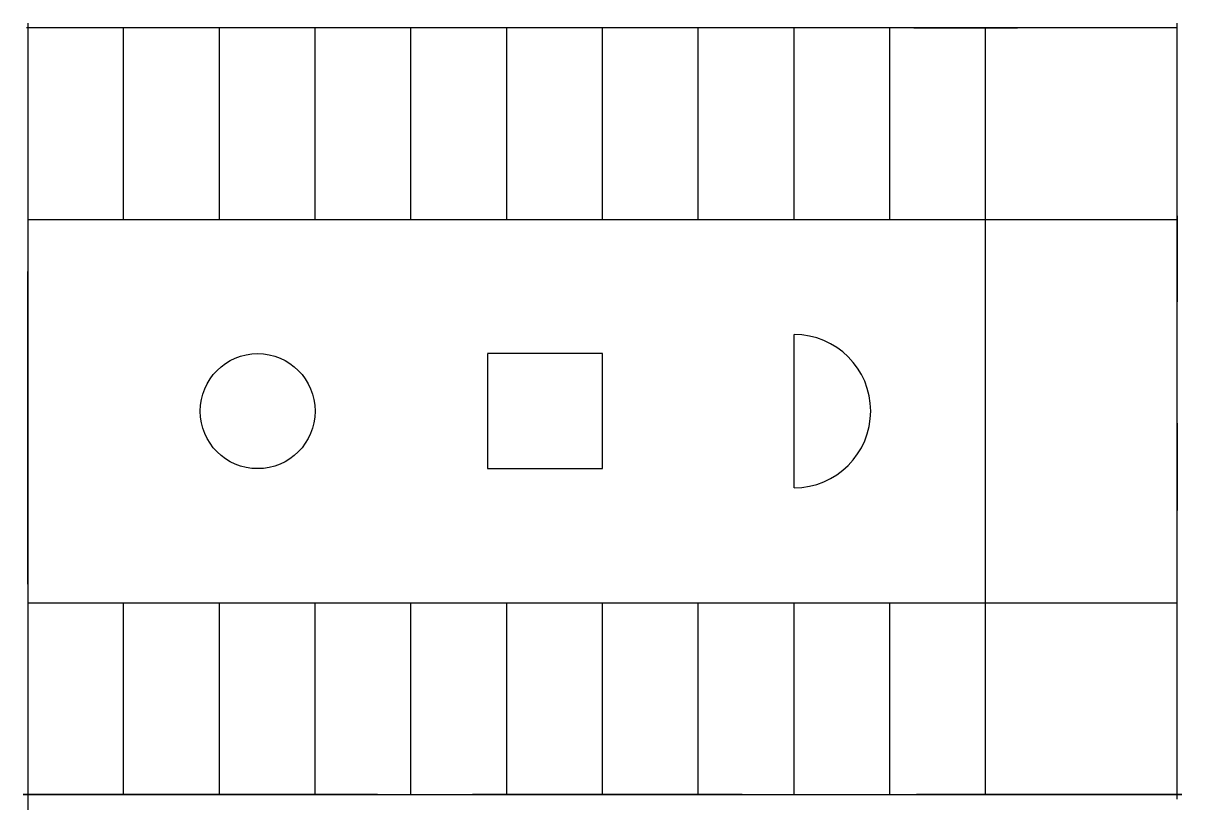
# Model space of a CAD drawing. Header units: millimetres. Extents: x -120 to 30120, y -400 to 20120.
import ezdxf

# ---------------------------------------------------------------- set-up
doc = ezdxf.new("R2010")
doc.units = ezdxf.units.MM
doc.layers.add('LOT', color=7, linetype='Continuous')
doc.layers.add('STALLS', color=7, linetype='Continuous')

msp = doc.modelspace()

# ---------------------------------------------------------------- linework, layer by layer
at = {"layer": 'LOT'}
for p, q in [((3078, 20000, 99961), (-30, 20000, 99964)), ((0, 20120, 100019), (0, 16575, 100021)), ((2778, 20000, 100044), (170, 20000, 100047)), ((3319, 20000, 99995), (3080, 20000, 99995)), ((23123, 20000, 99987), (3320, 20000, 99983)), ((22823, 20000, 100042), (3520, 20000, 100043)), ((25832, 20000, 100030), (23123, 20000, 100029)), ((23123, 20000, 100048), (25832, 20000, 100049)), ((25532, 20000, 100040), (23323, 20000, 100039)), ((30000, 20000, 99953), (25836, 20000, 99956)), ((29700, 20000, 100015), (26036, 20000, 100012)), ((30000, 15096, 99981), (30000, 20120, 99984)), ((0, 16571, 99978), (0, 13646, 99978)), ((30000, 12847, 99993), (30000, 15096, 99998)), ((30000, 15096, 100001), (30000, 12847, 100000)), ((30000, 13147, 99978), (30000, 14896, 99980)), ((0, 13643, 100015), (0, 5488, 100016)), ((0, 5488, 100005), (0, 13643, 100002)), ((30000, 9692, 99985), (30000, 12846, 99986)), ((30000, 9992, 100025), (30000, 12646, 100028)), ((20000, 8000), (20000, 12000)), ((14999, 11500), (12000, 11500)), ((12000, 11499), (12000, 8500)), ((15000, 8501), (15000, 11500)), ((30000, 7406, 99968), (30000, 9689, 99973)), ((30000, 9689, 100026), (30000, 7406, 100030)), ((12001, 8500), (15000, 8500)), ((30000, 6959, 100029), (30000, 7405, 100027)), ((30000, -120, 100020), (30000, 6959, 100016)), ((30000, 180, 100025), (30000, 6759, 100028)), ((0, 5487, 100015), (0, -400, 100018)), ((-120, 0, 100028), (9130, 0, 100025)), ((9130, 0, 99966), (-120, 0, 99964)), ((9131, 0, 99960), (11604, 0, 99958)), ((11605, 0, 99966), (18648, 0, 99969)), ((18648, 0, 100012), (11605, 0, 100008)), ((11905, 0, 100037), (18448, 0, 100034)), ((18649, 0, 100037), (19571, 0, 100035)), ((19573, 0, 99970), (23194, 0, 99975)), ((23197, 0, 99991), (30120, 0, 99996)), ((30120, 0, 99983), (23197, 0, 99986))]:
    msp.add_line(p, q, dxfattribs=at)
msp.add_circle((6000, 10000), 1500, dxfattribs=at)
msp.add_arc((20000, 10000), 2000, -89.99, 89.99, dxfattribs=at)
at = {"layer": 'STALLS'}
for p, q in [((2500, 15000), (2500, 20000)), ((5000, 15000), (5000, 20000)), ((7500, 15000), (7500, 20000)), ((10000, 15000), (10000, 20000)), ((12500, 15000), (12500, 20000)), ((15000, 15000), (15000, 20000)), ((17500, 15000), (17500, 20000)), ((20000, 15000), (20000, 20000)), ((22500, 15000), (22500, 20000)), ((25000, 0), (25000, 20000)), ((0, 15000), (30000, 15000)), ((0, 5000), (30000, 5000)), ((2500, 0), (2500, 5000)), ((5000, 0), (5000, 5000)), ((7500, 0), (7500, 5000)), ((10000, 0), (10000, 5000)), ((12500, 0), (12500, 5000)), ((15000, 0), (15000, 5000)), ((17500, 0), (17500, 5000)), ((20000, 0), (20000, 5000)), ((22500, 0), (22500, 5000))]:
    msp.add_line(p, q, dxfattribs=at)

doc.saveas('drawing.dxf')
